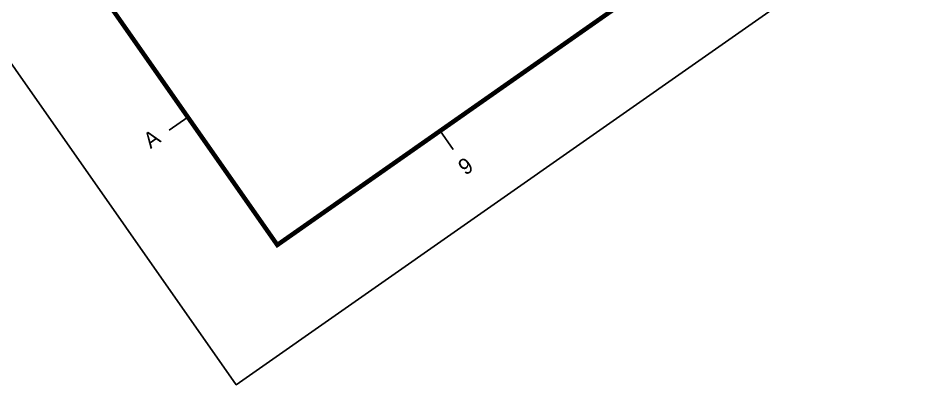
# Model space of a CAD drawing. Header units: millimetres. Extents: x 152904052 to 153933663, y 538271515 to 539240469.
# Drawn here: x 153196819 to 153397407, y 538271515 to 538352054 of the extents above; entities that cross this region are included whole.
import ezdxf

# ---------------------------------------------------------------- set-up
doc = ezdxf.new("R2010")
doc.units = ezdxf.units.MM
doc.layers.add('BORD', color=7, linetype='Continuous')
doc.layers.add('e-wire', color=4, linetype='Continuous')
doc.styles.add('굴림', font='Gulim.ttf')

# ---------------------------------------------------------------- blocks, each defined once
blk = doc.blocks.new('SHEET')
at = {"layer": 'e-wire', "color": 1, "true_color": 0xff0000}
blk.add_lwpolyline([(0, 0), (841, 0), (841, -594), (0, -594)], close=True, dxfattribs=at)

msp = doc.modelspace()

# ---------------------------------------------------------------- linework, layer by layer
at = {"layer": 'BORD'}
for p, q in [((153230001, 538327456.5), (153234096.7, 538330324.3)), ((153289548.1, 538327293.8), (153292416, 538323198.1))]:
    msp.add_line(p, q, dxfattribs=at)
msp.add_lwpolyline([(153244756.3, 538271514.8), (153933663.1, 538753892.5), (153592958.7, 539240468.9), (152904051.9, 538758091.1)], close=True, dxfattribs=at)
at = {"layer": 'BORD', "const_width": 1000}
msp.add_lwpolyline([(153253763.5, 538302237.2), (152936002.2, 538756047.4), (153588047.2, 539212614.3), (153905808.6, 538758804)], close=True, dxfattribs=at)

# ---------------------------------------------------------------- block references
at = {"color": 1, "xscale": 999.9999992168825, "yscale": 999.9999992168825, "zscale": 999.9999992168825, "rotation": 35.00000001815084}
msp.add_blockref('SHEET', (152904051.9, 538758091.1), dxfattribs=at)

# ---------------------------------------------------------------- texts
at = {"layer": 'BORD', "style": '굴림'}
for s, p in [('A', (153225907.5, 538323268.2)), ('9', (153295110.7, 538317404.3))]:
    msp.add_text(s, height=3500, rotation=34.999999, dxfattribs=at).set_placement(p)

doc.saveas('drawing.dxf')
